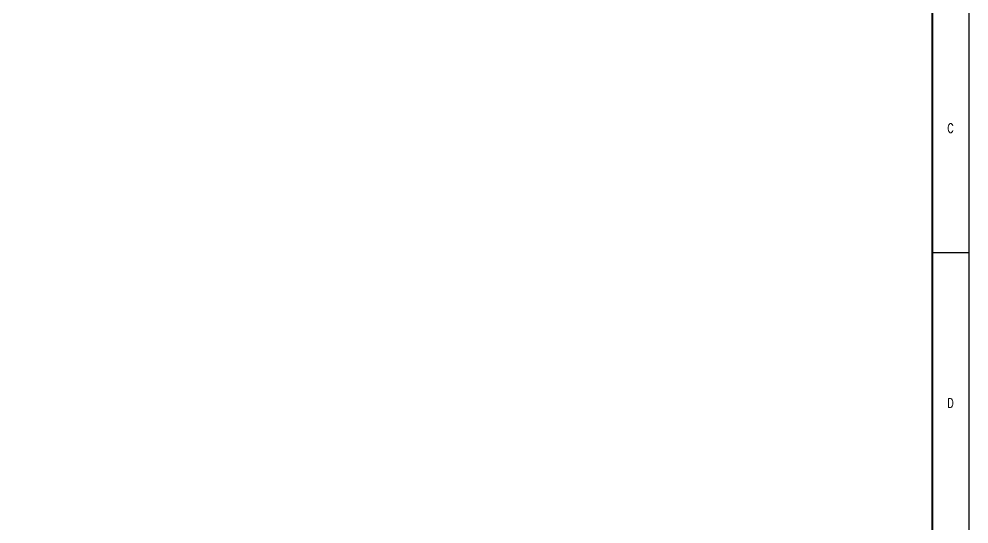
# Model space of a CAD drawing. Extents: x 878294 to 2409453, y -112941 to -40192.
# Drawn here: x 957472 to 983419, y -69877 to -56077 of the extents above; entities that cross this region are included whole.
import ezdxf

# ---------------------------------------------------------------- set-up
doc = ezdxf.new("R2010")
doc.units = 0
doc.header["$LTSCALE"] = 2000
doc.header["$MEASUREMENT"] = 0
doc.layers.get('0').update_dxf_attribs({"linetype": 'CONTINUOUS'})
doc.layers.add('THIN', color=1, linetype='CONTINUOUS')
doc.styles.add('STANDA', font='romans.shx', dxfattribs={"width": 0.7, "bigfont": 'hztxt.shx'})

# ---------------------------------------------------------------- blocks, each defined once
blk = doc.blocks.new('A$C649A5E08')
at = {"layer": 'THIN'}
for p, q in [((105125, 0), (105125, 59400)), ((104125, 1000), (104125, 58400)), ((105125, 37125), (104125, 37125))]:
    blk.add_line(p, q, dxfattribs=at)
at = {"layer": 'THIN', "const_width": 60}
blk.add_lwpolyline([(104125, 58400), (104125, 1000), (2500, 1000), (2500, 58400), (104125, 58400)], dxfattribs=at)
at = {"layer": 'THIN', "style": 'STANDA', "width": 0.8}
for s, p in [('C', (104528, 40406)), ('D', (104528, 32898))]:
    blk.add_text(s, height=250, dxfattribs=at).set_placement(p)

msp = doc.modelspace()

# ---------------------------------------------------------------- block references
msp.add_blockref('A$C649A5E08', (878294.31, -99592.05))

doc.saveas('drawing.dxf')
